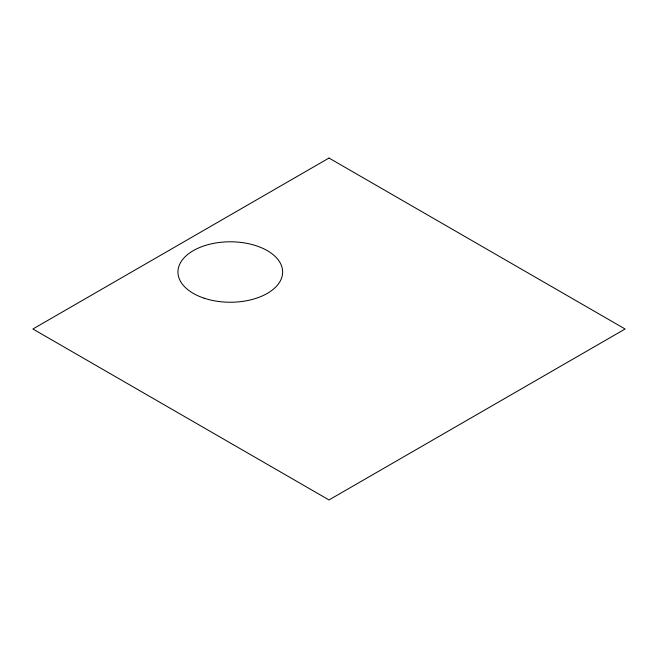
<?xml version="1.0" encoding="UTF-8"?>
<svg xmlns="http://www.w3.org/2000/svg" width="658" height="658" viewBox="0 0 658 658"><rect width="100%" height="100%" fill="white"/><g stroke="black" fill="none" stroke-linecap="round" stroke-linejoin="round"><path stroke-width="0.99" d="M329 158.052L32.9 329L329 499.948L625.1 329L329 158.052M204.128 298.189A52.344 30.219 0 0 0 282.644 272.017A52.344 30.219 0 0 0 204.128 245.845A52.344 30.219 0 0 0 204.128 298.189"/></g></svg>
